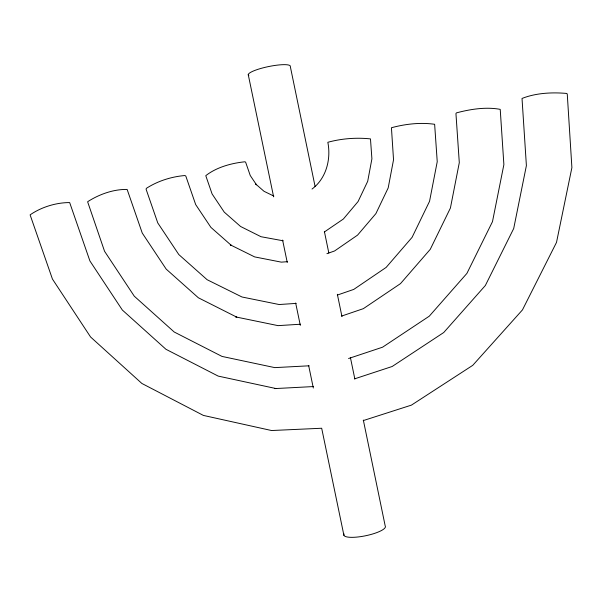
<?xml version="1.0" encoding="UTF-8"?>
<svg xmlns="http://www.w3.org/2000/svg" width="602" height="602" viewBox="0 0 602 602"><rect width="100%" height="100%" fill="white"/><g stroke="black" fill="none" stroke-linecap="round" stroke-linejoin="round"><path stroke-width="0.9" d="M312.039 189.043C326.261 178.455 331.168 159.206 327.842 142.29C341.492 138.535 356.392 137.399 370.471 138.896L371.908 158.823L367.702 181.292L358.07 201.55L343.358 219.023L324.312 232.003M326.916 253.668L334.592 250.959L357.58 235.104L375.896 213.605L388.192 187.899L393.535 159.771L391.435 127.744C405.259 123.982 420.467 122.251 434.636 124.29L437.233 161.69L429.55 201.294L412.069 237.369L386.145 267.408L353.758 289.411L337.338 295.07M341.673 316.05L363.352 308.66L400.488 283.625L430.264 249.326L450.409 208.044L459.296 162.653L455.947 113.567L456.429 112.883C470.403 109.158 486.04 106.72 500.224 109.361L503.882 164.609L492.481 221.664L466.904 273.398L429.279 316.178L382.563 347.196L348.573 358.514M354.638 378.839L392.173 366.49L443.734 332.522L485.34 285.514L513.702 228.534L526.396 165.603L522.024 98.457C535.795 92.971 552.026 92.129 566.798 93.453L567.265 94.1L571.9 167.597L556.511 242.388L522.461 309.895L472.751 365.339L411.429 405.123L363.262 420.587M283.151 240.792L261.027 236.721L240.574 226.48L224.245 212.122L212.092 193.949L205.771 175.679C216.502 167.236 231.469 163.142 245.067 161.772L245.699 162.367L250.251 175.528L256.482 184.806L255.767 184.084L264.03 191.308L273.865 196.086M287.485 261.689L281.315 262.141L254.654 256.903L230.348 244.863L231.326 245.398L210.896 227.375L195.688 204.597L185.807 176.047L184.874 175.536C171.427 176.657 157.679 181.029 146.331 188.366L146.105 189.269L157.762 222.913L178.817 254.571L207.111 279.704L241.989 296.997L279.132 304.529L296.146 303.4M300.473 324.23L278.049 325.637L235.698 316.915L236.812 317.171L198.367 297.779L166.19 269.109L142.253 233.064L127.142 189.449C113.552 189.133 99.021 194.363 87.614 201.745L104.552 251.275L134.276 296.184L174.219 332.018L222.018 356.422L274.783 367.619L309.104 365.805M313.416 386.567L274.813 388.591L275.919 388.531L218.195 376.099L165.956 349.288L122.349 310.045L89.909 260.944L69.674 202.581C56.054 202.535 41.312 207.126 30.1 214.854L52.442 279.057L90.586 337L141.869 383.459L203.393 415.418L271.555 430.528L321.679 428.248L343.915 535.328M315.109 186.575L290.33 66.604A21.491 4.048 -11.7 0 0 267.423 66.807A21.491 4.048 -11.7 0 0 248.844 75.604M324.395 231.537L328.827 253.006M337.353 294.28L341.959 316.569M350.454 357.716L354.856 379.042M363.337 420.083L385.197 525.937A21.236 5.132 -11.7 0 1 364.594 535.961A21.236 5.132 -11.7 0 1 344.02 533.944M248.25 74.656L273.617 196.824M282.601 240.07L287.259 262.502M295.665 303.002L300.308 325.358M308.691 365.723L313.318 388.012"/></g></svg>
